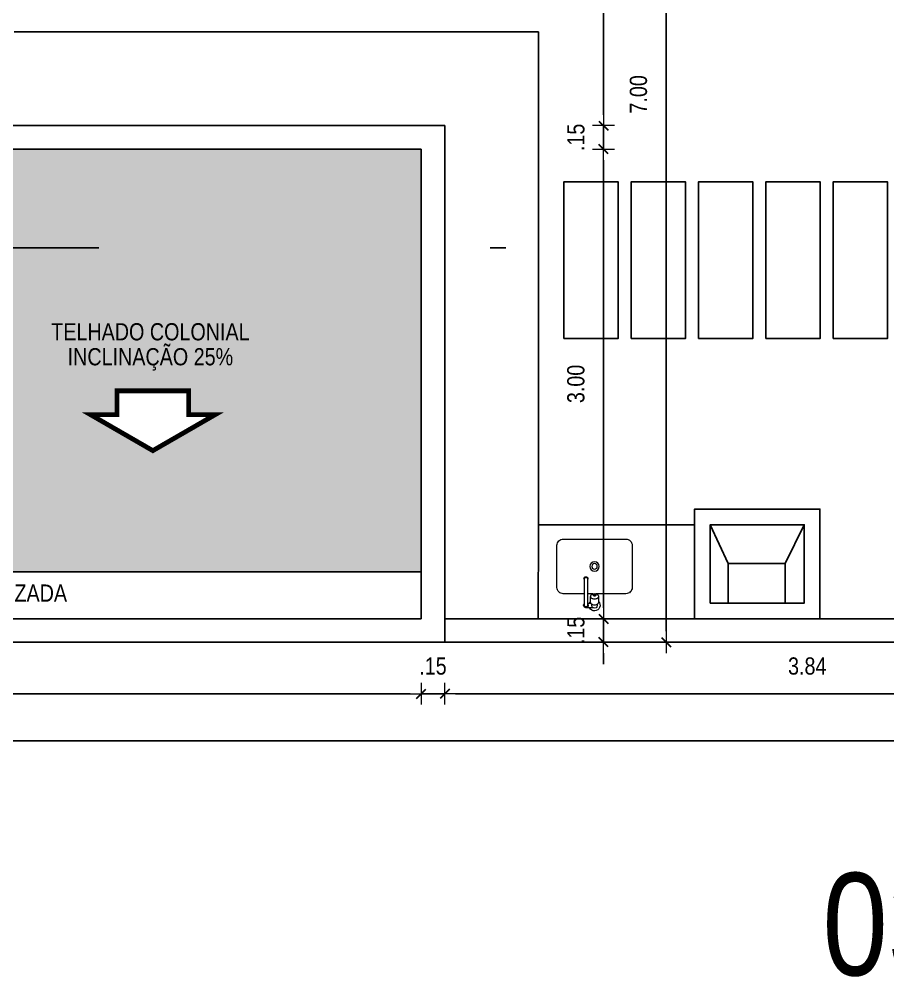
# Model space of a CAD drawing. Header units: millimetres. Extents: x -178 to 521, y -135 to 750.
# Drawn here: x -52.27 to -46.72, y 713.35 to 719.47 of the extents above; entities that cross this region are included whole.
import ezdxf
from ezdxf.enums import TextEntityAlignment as Align

# ---------------------------------------------------------------- set-up
doc = ezdxf.new("R2010")
doc.units = ezdxf.units.MM
doc.header["$LTSCALE"] = 20
doc.header["$MEASUREMENT"] = 0
doc.header["$PDSIZE"] = -5
doc.linetypes.add('CONTINU', pattern=[0])
doc.linetypes.add('DASHDOT2', pattern=[0.5, 0.25, -0.125, 0, -0.125])
doc.layers.get('0').update_dxf_attribs({"linetype": 'CONTINUOUS'})
doc.layers.get('Defpoints').update_dxf_attribs({"linetype": 'CONTINUOUS'})
for name, color, linetype in [('AR-ALV', 5, 'CONTINUOUS'), ('COTA', 7, 'CONTINUOUS'), ('E-txt-g', 3, 'CONTINUOUS'), ('E-TXT-Y', 2, 'CONTINUOUS')]:
    doc.layers.add(name, color=color, linetype=linetype)
for name, color, linetype, lineweight in [('E-Lay-9', 9, 'CONTINUOUS', 9), ('E-Pen-C', 4, 'CONTINUOUS', 15), ('E-Pen-G', 3, 'CONTINUOUS', 30), ('E-Txt-W', 7, 'CONTINUOUS', 20)]:
    doc.layers.add(name, color=color, linetype=linetype, lineweight=lineweight)
doc.styles.add('F2', font='ARIALN.TTF')
doc.styles.add('REG60', font='romans.shx', dxfattribs={"width": 0.8, "height": 0.15})
doc.styles.add('REG80', font='romans.shx', dxfattribs={"width": 0.8, "height": 0.2})
doc.dimstyles.new('DIMENSION-1', dxfattribs={"dimtxt": 0.11, "dimasz": 0.07, "dimexe": 1, "dimexo": 0, "dimgap": 0.12, "dimtad": 1, "dimzin": 7, "dimdsep": 46, "dimtxsty": 'F2', "dimblk1": 'TRACO', "dimblk2": 'TRACO', "dimsah": 1, "dimcen": 1, "dimse1": 1, "dimse2": 1, "dimclrd": 256, "dimclre": 256, "dimclrt": 6, "dimadec": 0, "dimazin": 0, "dimtfac": 1, "dimtix": 1, "dimtmove": 2, "dimatfit": 3, "dimldrblk": 'TRACO', "dimfxl": 1, "dimtolj": 1, "dimtzin": 0, "dimarcsym": 0})

# ---------------------------------------------------------------- blocks, each defined once
blk = doc.blocks.new('Cuba coz')
at = {"color": 8}
blk.add_line((7.5, -4.5), (7.5, -2.41), dxfattribs=at)
for points in [[(13.41, -6.5), (13.41, -20, 0.414214), (17.41, -24), (44.41, -24, 0.414214), (48.41, -20), (48.41, 20, 0.414214), (44.41, 24), (17.41, 24, 0.414214), (13.41, 20), (13.41, 0.74)], [(6.7, 1.75), (6, 1.75, 0.546464), (4.41, -0.73, -0.10784), (4.5, -1.15), (4.5, -5.5)], [(11.72, 2.5), (7.96, 2.5, 0.133256), (7.32, 2.33, 0.106756), (6.71, 1.77, 0.082828), (6.34, 0.99, 0.071352), (6.19, 0, 0.071352), (6.34, -0.99, 0.082828), (6.71, -1.77, 0.106756), (7.32, -2.33, 0.133256), (7.96, -2.5), (11.72, -2.5)], [(4.41, -0.73, 0.293273), (6, -1.75), (6.7, -1.75)], [(13.41, -1), (13.41, -4.5, 0.414214)]]:
    blk.add_lwpolyline(points, format="xyb", dxfattribs=at)
for points in [[(11.72, -2.5, 0.133256), (12.36, -2.33, 0.106756), (12.97, -1.77, 0.082828), (13.35, -0.99, 0.071352), (13.49, 0, 0.071352), (13.35, 0.99, 0.082828), (12.97, 1.77, 0.106756), (12.36, 2.33, 0.133256), (11.72, 2.5, 0.133256), (11.08, 2.33, 0.106756), (10.47, 1.77, 0.082828), (10.1, 0.99, 0.071352), (9.95, 0, 0.071352), (10.1, -0.99, 0.082828), (10.47, -1.77, 0.106756), (11.08, -2.33, 0.133256)], [(12.47, 0.75, 0.133256), (12.28, 0.7, 0.106756), (12.1, 0.53, 0.082828), (11.98, 0.3, 0.071352), (11.94, 0, 0.071352), (11.98, -0.3, 0.082828), (12.1, -0.53, 0.106756), (12.28, -0.7, 0.133256), (12.47, -0.75, 0.133256), (12.66, -0.7, 0.106756), (12.85, -0.53, 0.082828), (12.96, -0.3, 0.071352), (13, 0, 0.071352), (12.96, 0.3, 0.082828), (12.85, 0.53, 0.106756), (12.66, 0.7, 0.133256)], [(6, -6.5), (23, -6.5, 1), (23, -4.5), (6, -4.5, 1)]]:
    blk.add_lwpolyline(points, format="xyb", close=True, dxfattribs=at)
for radius in [3, 1.75]:
    blk.add_circle((30.91, 0), radius, dxfattribs=at)
for centre, radius, start, end in [((6, 0), 3.5, 45.58469, 244.62307), ((6, -5.5), 1.5, 41.81031, 318.18969), ((6, 0), 3.5, 295.37693, 314.41531), ((23, -5.5), 1.25, 233.1301, 126.8699)]:
    blk.add_arc(centre, radius, start, end, dxfattribs=at)
blk = doc.blocks.new('Seta')
at = {"const_width": 2}
blk.add_lwpolyline([(10, 15), (10, 25.98), (25, 0), (10, -25.98), (10, -15), (0, -15), (0, 15)], close=True, dxfattribs=at)
blk = doc.blocks.new('TXT-AMB75')
at = {"layer": 'E-txt-g', "style": 'REG80', "width": 0.8, "flags": 8}
blk.add_attdef('TXT', text='', height=0.2, dxfattribs=at).set_placement((0.0055, 0.2964), align=Align.CENTER)
at = {"layer": 'E-Txt-W', "style": 'REG60', "width": 0.8, "flags": 8}
blk.add_attdef('TXT', text='', height=0.15, dxfattribs=at).set_placement((0.0055, 0.0271), align=Align.CENTER)
blk = doc.blocks.new('TRACO')
at = {"layer": 'E-Pen-C'}
for p, q in [((0, 1), (0, -1)), ((-1, 0), (1, 0))]:
    blk.add_line(p, q, dxfattribs=at)
at = {"layer": 'E-Pen-G'}
blk.add_line((-0.424, -0.424), (0.424, 0.424), dxfattribs=at)
blk = doc.blocks.new('*D271')
at = {"linetype": 'Continuous', "lineweight": -2}
blk.add_line((-55.4854, 715.1577), (-49.7754, 715.1577), dxfattribs=at)
at = {"layer": 'Defpoints', "color": 0, "linetype": 'Continuous'}
for p in [(-55.5554, 715.6367), (-49.7054, 715.6367), (-49.7054, 715.1577)]:
    blk.add_point(p, dxfattribs=at)
at = {"linetype": 'Continuous', "lineweight": -2, "xscale": 0.07, "yscale": 0.07, "zscale": 0.07, "rotation": 180}
blk.add_blockref('TRACO', (-55.5554, 715.1577), dxfattribs=at)
at = {"linetype": 'Continuous', "lineweight": -2, "xscale": 0.07, "yscale": 0.07, "zscale": 0.07}
blk.add_blockref('TRACO', (-49.7054, 715.1577), dxfattribs=at)
at = {"color": 6, "linetype": 'Continuous', "insert": (-52.6304, 715.3339), "char_height": 0.11, "attachment_point": 5, "style": 'F2'}
blk.add_mtext('\\A1;5.85', dxfattribs=at)
blk = doc.blocks.new('*D272')
at = {"linetype": 'Continuous', "lineweight": -2}
for p, q in [((-49.7754, 715.1577), (-49.8454, 715.1577)), ((-49.7054, 715.1577), (-49.5554, 715.1577)), ((-49.4854, 715.1577), (-49.4154, 715.1577))]:
    blk.add_line(p, q, dxfattribs=at)
at = {"layer": 'Defpoints', "color": 0, "linetype": 'Continuous'}
for p in [(-49.7054, 715.6367), (-49.5554, 715.6367), (-49.5554, 715.1577)]:
    blk.add_point(p, dxfattribs=at)
at = {"linetype": 'Continuous', "lineweight": -2, "xscale": 0.07, "yscale": 0.07, "zscale": 0.07}
blk.add_blockref('TRACO', (-49.7054, 715.1577), dxfattribs=at)
at = {"linetype": 'Continuous', "lineweight": -2, "xscale": 0.07, "yscale": 0.07, "zscale": 0.07, "rotation": 180}
blk.add_blockref('TRACO', (-49.5554, 715.1577), dxfattribs=at)
at = {"color": 6, "linetype": 'Continuous', "insert": (-49.6304, 715.3339), "char_height": 0.11, "attachment_point": 5, "style": 'F2'}
blk.add_mtext('\\A1;.15', dxfattribs=at)
blk = doc.blocks.new('*D273')
at = {"linetype": 'Continuous', "lineweight": -2}
blk.add_line((-49.4854, 715.1577), (-45.7854, 715.1577), dxfattribs=at)
at = {"layer": 'Defpoints', "color": 0, "linetype": 'Continuous'}
for p in [(-49.5554, 715.6367), (-45.7154, 715.6367), (-45.7154, 715.1577)]:
    blk.add_point(p, dxfattribs=at)
at = {"linetype": 'Continuous', "lineweight": -2, "xscale": 0.07, "yscale": 0.07, "zscale": 0.07, "rotation": 180}
blk.add_blockref('TRACO', (-49.5554, 715.1577), dxfattribs=at)
at = {"linetype": 'Continuous', "lineweight": -2, "xscale": 0.07, "yscale": 0.07, "zscale": 0.07}
blk.add_blockref('TRACO', (-45.7154, 715.1577), dxfattribs=at)
at = {"color": 6, "linetype": 'Continuous', "insert": (-47.2396, 715.3339), "char_height": 0.11, "attachment_point": 5, "style": 'F2'}
blk.add_mtext('\\A1;3.84', dxfattribs=at)
blk = doc.blocks.new('*D274')
at = {"linetype": 'Continuous', "lineweight": -2}
for p, q in [((-48.5409, 715.7067), (-48.5409, 715.7767)), ((-48.5409, 715.4867), (-48.5409, 715.6367)), ((-48.5409, 715.4167), (-48.5409, 715.3467))]:
    blk.add_line(p, q, dxfattribs=at)
at = {"layer": 'Defpoints', "color": 0, "linetype": 'Continuous'}
for p in [(-49.5554, 715.6367), (-48.5409, 715.6367), (-49.5554, 715.4867)]:
    blk.add_point(p, dxfattribs=at)
at = {"linetype": 'Continuous', "lineweight": -2, "xscale": 0.07, "yscale": 0.07, "zscale": 0.07}
for p, rotation in [((-48.5409, 715.6367), 270), ((-48.5409, 715.4867), 90)]:
    blk.add_blockref('TRACO', p, dxfattribs=dict(at, rotation=rotation))
at = {"color": 6, "linetype": 'Continuous', "insert": (-48.7171, 715.5617), "char_height": 0.11, "attachment_point": 5, "rotation": 90, "style": 'F2'}
blk.add_mtext('\\A1;.15', dxfattribs=at)
blk = doc.blocks.new('*D275')
at = {"linetype": 'Continuous', "lineweight": -2}
blk.add_line((-48.5409, 715.7067), (-48.5409, 718.5667), dxfattribs=at)
at = {"layer": 'Defpoints', "color": 0, "linetype": 'Continuous'}
for p in [(-49.7054, 718.6367), (-48.5409, 718.6367), (-49.5554, 715.6367)]:
    blk.add_point(p, dxfattribs=at)
at = {"linetype": 'Continuous', "lineweight": -2, "xscale": 0.07, "yscale": 0.07, "zscale": 0.07}
for p, rotation in [((-48.5409, 718.6367), 90), ((-48.5409, 715.6367), 270)]:
    blk.add_blockref('TRACO', p, dxfattribs=dict(at, rotation=rotation))
at = {"color": 6, "linetype": 'Continuous', "insert": (-48.7171, 717.1367), "char_height": 0.11, "attachment_point": 5, "rotation": 90, "style": 'F2'}
blk.add_mtext('\\A1;3.00', dxfattribs=at)
blk = doc.blocks.new('*D276')
at = {"linetype": 'Continuous', "lineweight": -2}
for p, q in [((-48.5409, 718.8567), (-48.5409, 718.9267)), ((-48.5409, 718.6367), (-48.5409, 718.7867)), ((-48.5409, 718.5667), (-48.5409, 718.4967))]:
    blk.add_line(p, q, dxfattribs=at)
at = {"layer": 'Defpoints', "color": 0, "linetype": 'Continuous'}
for p in [(-49.5554, 718.7867), (-48.5409, 718.7867), (-49.7054, 718.6367)]:
    blk.add_point(p, dxfattribs=at)
at = {"linetype": 'Continuous', "lineweight": -2, "xscale": 0.07, "yscale": 0.07, "zscale": 0.07}
for p, rotation in [((-48.5409, 718.7867), 270), ((-48.5409, 718.6367), 90)]:
    blk.add_blockref('TRACO', p, dxfattribs=dict(at, rotation=rotation))
at = {"color": 6, "linetype": 'Continuous', "insert": (-48.7171, 718.7117), "char_height": 0.11, "attachment_point": 5, "rotation": 90, "style": 'F2'}
blk.add_mtext('\\A1;.15', dxfattribs=at)
blk = doc.blocks.new('*D277')
at = {"linetype": 'Continuous', "lineweight": -2}
blk.add_line((-48.5409, 718.8567), (-48.5409, 722.4167), dxfattribs=at)
at = {"layer": 'Defpoints', "color": 0, "linetype": 'Continuous'}
for p in [(-51.1813, 722.4867), (-48.5409, 722.4867), (-49.5554, 718.7867)]:
    blk.add_point(p, dxfattribs=at)
at = {"linetype": 'Continuous', "lineweight": -2, "xscale": 0.07, "yscale": 0.07, "zscale": 0.07}
for p, rotation in [((-48.5409, 722.4867), 90), ((-48.5409, 718.7867), 270)]:
    blk.add_blockref('TRACO', p, dxfattribs=dict(at, rotation=rotation))
at = {"color": 6, "linetype": 'Continuous', "insert": (-48.7171, 720.6367), "char_height": 0.11, "attachment_point": 5, "rotation": 90, "style": 'F2'}
blk.add_mtext('\\A1;3.70', dxfattribs=at)
blk = doc.blocks.new('*D278')
at = {"linetype": 'Continuous', "lineweight": -2}
blk.add_line((-48.1412, 715.5567), (-48.1412, 722.4167), dxfattribs=at)
at = {"layer": 'Defpoints', "color": 0, "linetype": 'Continuous'}
for p in [(-49.7888, 722.4867), (-48.1412, 722.4867), (-49.5554, 715.4867)]:
    blk.add_point(p, dxfattribs=at)
at = {"linetype": 'Continuous', "lineweight": -2, "xscale": 0.07, "yscale": 0.07, "zscale": 0.07}
for p, rotation in [((-48.1412, 722.4867), 90), ((-48.1412, 715.4867), 270)]:
    blk.add_blockref('TRACO', p, dxfattribs=dict(at, rotation=rotation))
at = {"color": 6, "linetype": 'Continuous', "insert": (-48.3174, 718.9867), "char_height": 0.11, "attachment_point": 5, "rotation": 90, "style": 'F2'}
blk.add_mtext('\\A1;7.00', dxfattribs=at)
blk = doc.blocks.new('*D298')
at = {"linetype": 'Continuous', "lineweight": -2}
blk.add_line((-52.8354, 722.6891), (-49.7754, 722.6891), dxfattribs=at)
at = {"layer": 'Defpoints', "color": 0, "linetype": 'Continuous'}
for p in [(-49.7054, 722.6891), (-52.9054, 720.8367), (-49.7054, 718.6367)]:
    blk.add_point(p, dxfattribs=at)
at = {"linetype": 'Continuous', "lineweight": -2, "xscale": 0.07, "yscale": 0.07, "zscale": 0.07, "rotation": 180}
blk.add_blockref('TRACO', (-52.9054, 722.6891), dxfattribs=at)
at = {"linetype": 'Continuous', "lineweight": -2, "xscale": 0.07, "yscale": 0.07, "zscale": 0.07}
blk.add_blockref('TRACO', (-49.7054, 722.6891), dxfattribs=at)
at = {"color": 6, "linetype": 'Continuous', "insert": (-51.3054, 722.8652), "char_height": 0.11, "attachment_point": 5, "style": 'F2'}
blk.add_mtext('\\A1;3.20', dxfattribs=at)
blk = doc.blocks.new('*D299')
at = {"linetype": 'Continuous', "lineweight": -2}
for p, q in [((-49.7754, 722.6891), (-49.8454, 722.6891)), ((-49.7054, 722.6891), (-49.5554, 722.6891)), ((-49.4854, 722.6891), (-49.4154, 722.6891))]:
    blk.add_line(p, q, dxfattribs=at)
at = {"layer": 'Defpoints', "color": 0, "linetype": 'Continuous'}
for p in [(-49.5554, 722.6891), (-49.5554, 718.7867), (-49.7054, 718.6367)]:
    blk.add_point(p, dxfattribs=at)
at = {"linetype": 'Continuous', "lineweight": -2, "xscale": 0.07, "yscale": 0.07, "zscale": 0.07}
blk.add_blockref('TRACO', (-49.7054, 722.6891), dxfattribs=at)
at = {"linetype": 'Continuous', "lineweight": -2, "xscale": 0.07, "yscale": 0.07, "zscale": 0.07, "rotation": 180}
blk.add_blockref('TRACO', (-49.5554, 722.6891), dxfattribs=at)
at = {"color": 6, "linetype": 'Continuous', "insert": (-49.6304, 722.8652), "char_height": 0.11, "attachment_point": 5, "style": 'F2'}
blk.add_mtext('\\A1;.15', dxfattribs=at)
blk = doc.blocks.new('*D300')
at = {"linetype": 'Continuous', "lineweight": -2}
blk.add_line((-49.4854, 722.6891), (-45.7854, 722.6891), dxfattribs=at)
at = {"layer": 'Defpoints', "color": 0, "linetype": 'Continuous'}
for p in [(-45.7154, 722.6891), (-45.7154, 722.0867), (-49.5554, 718.7867)]:
    blk.add_point(p, dxfattribs=at)
at = {"linetype": 'Continuous', "lineweight": -2, "xscale": 0.07, "yscale": 0.07, "zscale": 0.07, "rotation": 180}
blk.add_blockref('TRACO', (-49.5554, 722.6891), dxfattribs=at)
at = {"linetype": 'Continuous', "lineweight": -2, "xscale": 0.07, "yscale": 0.07, "zscale": 0.07}
blk.add_blockref('TRACO', (-45.7154, 722.6891), dxfattribs=at)
at = {"color": 6, "linetype": 'Continuous', "insert": (-47.6354, 722.8652), "char_height": 0.11, "attachment_point": 5, "style": 'F2'}
blk.add_mtext('\\A1;3.84', dxfattribs=at)
blk = doc.blocks.new('*D315')
at = {"linetype": 'Continuous', "lineweight": -2}
blk.add_line((-45.2854, 714.8559), (-70.1454, 714.8559), dxfattribs=at)
at = {"layer": 'Defpoints', "color": 0, "linetype": 'Continuous'}
for p in [(-70.2154, 715.4867), (-45.2154, 715.4867), (-70.2154, 714.8559)]:
    blk.add_point(p, dxfattribs=at)
at = {"linetype": 'Continuous', "lineweight": -2, "xscale": 0.07, "yscale": 0.07, "zscale": 0.07, "rotation": 180}
blk.add_blockref('TRACO', (-70.2154, 714.8559), dxfattribs=at)
at = {"linetype": 'Continuous', "lineweight": -2, "xscale": 0.07, "yscale": 0.07, "zscale": 0.07}
blk.add_blockref('TRACO', (-45.2154, 714.8559), dxfattribs=at)
at = {"color": 6, "linetype": 'Continuous', "insert": (-56.5654, 715.0321), "char_height": 0.11, "attachment_point": 5, "style": 'F2'}
blk.add_mtext('\\A1;25.00', dxfattribs=at)
blk = doc.blocks.new('IND_DES')
at = {"layer": 'E-Txt-W', "color": 7}
blk.add_line((0.0269, -0.2428), (0.1984, -0.2428), dxfattribs=at)
at = {"layer": 'E-txt-g', "color": 7, "style": 'F2'}
for s, p in [('ESCALA', (-0.4463, -0.2864)), ('1', (0.2426, -0.2864)), (':', (0.3988, -0.2706))]:
    blk.add_text(s, height=0.1, dxfattribs=at).set_placement(p)
blk.add_attdef('ESCALA', (0.4897, -0.2812), '', height=0.1, dxfattribs=at)
at = {"layer": 'E-Txt-W', "color": 6, "style": 'F2'}
blk.add_attdef('00', text='', height=0.4, dxfattribs=at).set_placement((-0.7083, -0.2881), align=Align.CENTER)
at = {"layer": 'E-TXT-Y', "color": 7, "style": 'F2'}
for tag, p in [('PROJETO', (-0.4563, 0.1829)), ('DESENHO', (-0.4582, -0.0658))]:
    blk.add_attdef(tag, p, '', height=0.175, dxfattribs=at)

msp = doc.modelspace()

# ---------------------------------------------------------------- hatches: boundary and pattern name
at = {"linetype": 'Continuous'}
h = msp.add_hatch(dxfattribs=at)
h.set_pattern_fill('TROOF1', color=8, scale=0.15, style=0, pattern_type=2)
h.set_pattern_definition([(0, (113.64461, 12.63692), (0.15, 0.15), [0.048, -0.102]), (125.2176, (113.788608, 12.6519245), (1.05000017453, -1.49999987498), [0.03121305, -3.0900849]), (160.71, (113.770608, 12.6774245), (2.550000777635, -0.8999979741), [0.0317844, -3.1466586]), (199.29, (113.740608, 12.6879245), (-2.550000777635, -0.8999979741), [0.0317844, -3.1466586]), (234.7824, (113.710608, 12.6774245), (-1.05000017453, -1.49999987498), [0.03121305, -3.0900849]), (270, (113.69261, 12.65192), (0.15, -0.15), [0.015, -0.135]), (90, (113.78861, 12.63692), (-0.15, 0.15), [0.015, -0.135]), (0, (113.64461, 12.64292), (0.15, 0.15), [0.042, -0.108]), (126.3844, (113.794608, 12.6549245), (1.650001937525, -2.24999858293), [0.0354012, -3.50472585]), (162.3499, (113.773608, 12.6834245), (-2.850000422915, 0.899998778574), [0.0346302, -3.42838875]), (197.6501, (113.740608, 12.6939245), (2.850000422915, 0.899998778574), [0.0346302, -3.42838875]), (233.6156, (113.707608, 12.6834245), (-1.650001937525, -2.24999858293), [0.0354012, -3.50472585]), (270, (113.68661, 12.65492), (0.15, -0.15), [0.012, -0.138]), (90, (113.79461, 12.64292), (-0.15, 0.15), [0.012, -0.138]), (0, (113.78861, 12.64292), (0.15, 0.15), [0.006, -0.144]), (87.3974, (113.686608, 12.6549245), (-0.1500021288, -3.149999897937), [0.13213635, -3.17127105]), (92.6026, (113.794608, 12.6549245), (-0.1500021288, 3.149999897937), [0.13213635, -3.17127105]), (0, (113.78861, 12.63692), (0.15, 0.15), [0.006, -0.144])])
h.paths.add_polyline_path([(-52.9054, 718.6367), (-52.9054, 716.8367), (-55.5554, 716.8367), (-55.5554, 715.9367), (-49.7054, 715.9367), (-49.7054, 718.6367)])
h.paths.add_polyline_path([(-51.1903, 717.0927), (-51.1903, 716.9398), (-51.0224, 716.9398), (-51.4196, 716.7105), (-51.8168, 716.9398), (-51.6489, 716.9398), (-51.6489, 717.0927)], flags=16)
h.paths.add_polyline_path([(-52.0973, 717.3845), (-50.773, 717.3845), (-50.773, 717.5553), (-52.0973, 717.5553)], flags=24)
h.paths.add_polyline_path([(-52.0054, 717.1823), (-50.8649, 717.1823), (-50.8649, 717.4318), (-52.0054, 717.4318)], flags=24)

# ---------------------------------------------------------------- linework, layer by layer
at = {"color": 5, "linetype": 'Continuous'}
for p, q in [((-52.9054, 718.7867), (-49.5554, 718.7867)), ((-49.5554, 718.7867), (-49.5554, 715.4867)), ((-52.9054, 718.6367), (-49.7054, 718.6367)), ((-49.7054, 718.6367), (-49.7054, 715.6367)), ((-55.5554, 715.6367), (-49.7054, 715.6367)), ((-67.0644, 715.4867), (-49.5554, 715.4867))]:
    msp.add_line(p, q, dxfattribs=at)
at = {"color": 8, "linetype": 'Continuous'}
for p, q in [((-47.859, 716.2367), (-47.7453, 715.99)), ((-47.259, 716.2367), (-47.3798, 715.99))]:
    msp.add_line(p, q, dxfattribs=at)
for points in [[(-47.959, 715.6367), (-47.159, 715.6367), (-47.159, 716.3367), (-47.959, 716.3367)], [(-47.859, 715.7367), (-47.259, 715.7367), (-47.259, 716.2367), (-47.859, 716.2367)], [(-47.7453, 715.7367), (-47.3798, 715.7367), (-47.3798, 715.99), (-47.7453, 715.99)]]:
    msp.add_lwpolyline(points, close=True, dxfattribs=at)
at = {"color": 8, "linetype": 'CONTINU'}
msp.add_lwpolyline([(-48.9554, 716.2367), (-47.959, 716.2367), (-47.959, 715.6367), (-48.959, 715.6367)], close=True, dxfattribs=at)
at = {"layer": 'AR-ALV', "color": 2, "linetype": 'DASHDOT2'}
msp.add_line((-41.6653, 718.0071), (-71.0994, 718.0071), dxfattribs=at)
at = {"layer": 'AR-ALV', "color": 8, "linetype": 'Continuous'}
for points in [[(-48.7948, 717.428), (-48.4464, 717.428), (-48.4464, 718.4271), (-48.7948, 718.4271)], [(-48.3647, 717.428), (-48.0164, 717.428), (-48.0164, 718.4271), (-48.3647, 718.4271)], [(-47.9347, 717.428), (-47.5863, 717.428), (-47.5863, 718.4271), (-47.9347, 718.4271)], [(-47.5046, 717.428), (-47.1563, 717.428), (-47.1563, 718.4271), (-47.5046, 718.4271)], [(-47.5046, 717.428), (-47.1563, 717.428), (-47.1563, 718.4271), (-47.5046, 718.4271)], [(-47.0746, 717.428), (-46.7262, 717.428), (-46.7262, 718.4271), (-47.0746, 718.4271)], [(-47.0746, 717.428), (-46.7262, 717.428), (-46.7262, 718.4271), (-47.0746, 718.4271)]]:
    msp.add_lwpolyline(points, close=True, dxfattribs=at)
at = {"layer": 'COTA', "color": 8, "linetype": 'Continuous'}
for p, q in [((-52.3054, 719.3867), (-48.9554, 719.3867)), ((-48.9554, 719.3867), (-48.9554, 716.2367)), ((-48.9554, 716.2367), (-47.959, 716.2367))]:
    msp.add_line(p, q, dxfattribs=at)
at = {"layer": 'COTA', "color": 7, "linetype": 'Continuous'}
for p, q in [((-55.5554, 715.9367), (-49.7054, 715.9367)), ((-49.5554, 715.6367), (-45.7154, 715.6367)), ((-49.5554, 715.4867), (-45.2154, 715.4867))]:
    msp.add_line(p, q, dxfattribs=at)

# ---------------------------------------------------------------- block references
ref = msp.add_blockref('TXT-AMB75', (-51.4391, 717.1988), dxfattribs=dict(xscale=0.7290000000000001, yscale=0.7290000000000001, zscale=0.7290000000000001))
ref.add_attrib('TXT', 'TELHADO COLONIAL', dxfattribs={"layer": 'E-txt-g', "color": 2, "height": 0.11, "style": 'F2'}).set_placement((-51.4351, 717.4149), align=Align.CENTER)
ref.add_attrib('TXT', 'INCLINAÇÃO 25%', dxfattribs={"layer": 'E-Txt-W', "height": 0.11, "style": 'F2'}).set_placement((-51.4351, 717.2554), align=Align.CENTER)
ref = msp.add_blockref('TXT-AMB75', (-52.815, 715.5294), dxfattribs=dict(xscale=0.7290000000000001, yscale=0.7290000000000001, zscale=0.7290000000000001))
ref.add_attrib('TXT', 'CALHA IMPERMEABILIZADA', dxfattribs={"layer": 'E-txt-g', "color": 2, "height": 0.11, "style": 'F2'}).set_placement((-52.811, 715.7455), align=Align.CENTER)
ref = msp.add_blockref('IND_DES', (-45.4146, 713.8295), dxfattribs=dict(xscale=1.636240131907927, yscale=1.636240131907927, zscale=1.636240131907927))
ref.add_attrib('00', '03', dxfattribs={"layer": 'E-Txt-W', "height": 0.6545, "style": 'F2'}).set_placement((-46.7251, 713.3581), align=Align.CENTER)
ref.add_attrib('DESENHO', 'PLANTA DE COBERTA', (-46.1643, 713.7217), dxfattribs={"layer": 'E-TXT-Y', "color": 2, "height": 0.286342, "style": 'F2'})
ref.add_attrib('ESCALA', '75', (-44.6133, 713.3693), dxfattribs={"layer": 'E-txt-g', "color": 7, "height": 0.16362, "style": 'F2'})
at = {"layer": 'E-Lay-9', "color": 6, "xscale": -0.01528799999998609, "yscale": 0.01528799999998609, "zscale": 0.01528799999998609, "rotation": 90}
msp.add_blockref('Seta', (-51.4196, 717.0927), dxfattribs=at)
at = {"layer": 'E-Lay-9', "color": 8, "xscale": -0.01000000000021828, "yscale": 0.01000000000021828, "zscale": 0.01, "rotation": 270}
msp.add_blockref('Cuba coz', (-48.5982, 715.6619, -6.3346), dxfattribs=at)

# ---------------------------------------------------------------- dimensions: what is measured, and where the dimension line sits
at = {"color": 8, "linetype": 'Continuous'}
for base, p1, p2, picture, middle in [((-49.7054, 722.6891), (-52.9054, 720.8367), (-49.7054, 718.6367), '*D298', (-51.3054, 722.8652)), ((-49.5554, 722.6891), (-49.7054, 718.6367), (-49.5554, 718.7867), '*D299', (-49.6304, 722.8652)), ((-45.7154, 722.6891), (-49.5554, 718.7867), (-45.7154, 722.0867), '*D300', (-47.6354, 722.8652)), ((-49.7054, 715.1577), (-55.5554, 715.6367), (-49.7054, 715.6367), '*D271', (-52.6304, 715.3339)), ((-49.5554, 715.1577), (-49.7054, 715.6367), (-49.5554, 715.6367), '*D272', (-49.6304, 715.3339))]:
    dim = msp.add_linear_dim(base=base, p1=p1, p2=p2, dimstyle='DIMENSION-1', dxfattribs=at)
    dim.commit()
    dim.dimension.update_dxf_attribs({"geometry": picture, "text_midpoint": middle})
for base, p1, p2, picture, middle in [((-48.5409, 722.4867), (-49.5554, 718.7867), (-51.1813, 722.4867), '*D277', (-48.7171, 720.6367)), ((-48.1412, 722.4867), (-49.5554, 715.4867), (-49.7888, 722.4867), '*D278', (-48.3174, 718.9867)), ((-48.5409, 718.7867), (-49.7054, 718.6367), (-49.5554, 718.7867), '*D276', (-48.7171, 718.7117)), ((-48.5409, 718.6367), (-49.5554, 715.6367), (-49.7054, 718.6367), '*D275', (-48.7171, 717.1367)), ((-48.5409, 715.6367), (-49.5554, 715.4867), (-49.5554, 715.6367), '*D274', (-48.7171, 715.5617))]:
    dim = msp.add_linear_dim(base=base, p1=p1, p2=p2, angle=90, dimstyle='DIMENSION-1', dxfattribs=at)
    dim.commit()
    dim.dimension.update_dxf_attribs({"geometry": picture, "text_midpoint": middle})
for base, p1, p2, picture, middle in [((-45.7154, 715.1577), (-49.5554, 715.6367), (-45.7154, 715.6367), '*D273', (-47.2396, 715.3339)), ((-70.2154, 714.8559), (-45.2154, 715.4867), (-70.2154, 715.4867), '*D315', (-56.5654, 715.0321))]:
    dim = msp.add_linear_dim(base=base, p1=p1, p2=p2, dimstyle='DIMENSION-1', dxfattribs=at)
    dim.commit()
    dim.dimension.update_dxf_attribs({"geometry": picture, "text_midpoint": middle, "dimtype": 160})

doc.saveas('drawing.dxf')
